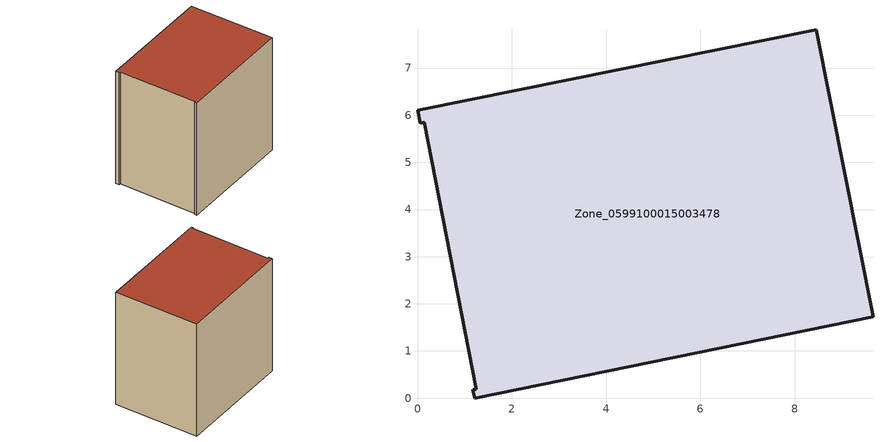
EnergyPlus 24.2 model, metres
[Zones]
Zone_0599100015003478
 floor ground (C_G): 0,6.11 8.46,7.81 9.66,1.72 1.21,0 1.18,0.18 1.24,0.19 0.15,5.85 0.06,5.83 z0.87
 wall outside (C_F): 8.46,7.81 0,6.11 0.06,5.83 0.15,5.85 1.24,0.19 1.18,0.18 1.21,0 9.66,1.72 8.46,7.81 z0.87:9.56
 roof outside (C_R): 1.18,0.18 1.21,0 9.66,1.72 8.46,7.81 0,6.11 0.06,5.83 0.15,5.85 1.24,0.19 z9.56
[BUILDING]
Pand.0599100015003478: North Axis=0; Terrain=City; Loads Convergence Tolerance Value=0.04; Temperature Convergence Tolerance Value=0.4; Solar Distribution=FullExterior; Maximum Number of Warmup Days=25; Minimum Number of Warmup Days=1
[Site:Location]
Rotterdam.The.Hague.AP_ZH_NLD Design_Conditions: Latitude=51.96; Longitude=4.45; Time Zone=1; Elevation=-4.5
[SITE:GROUNDTEMPERATURE:BUILDINGSURFACE]
18, 18, 18, 18, 18, 18, 18, 18, 18, 18, 18, 18
[MATERIAL] Thermal Absorptance=0.9; Solar Absorptance=0.7; Visible Absorptance=0.7
Name | Roughness | Thickness | Conductivity | Density | Specific Heat
G.TI.1965-1974 | MediumSmooth | 0.15 | 0.882353 | 540 | 1210
F.TI.1965-1974 | Rough | 0.3 | 0.697674 | 1920 | 840
R.TI.1965-1974 | MediumRough | 0.2 | 0.232558 | 1500 | 1000
[CONSTRUCTION]
C_G: G.TI.1965-1974
C_F: F.TI.1965-1974
C_R: R.TI.1965-1974
[ZONE]
Zone_0599100015003478: Type=1; Multiplier=1; Ceiling Height=Autocalculate; Volume=Autocalculate; Floor Area=autocalculate; Part of Total Floor Area=Yes
[ZONEINFILTRATION:DESIGNFLOWRATE]
Infil_Zone_0599100015003478: Zone or ZoneList or Space or SpaceList=Zone_0599100015003478; Schedule=AlwaysOn; Design Flow Rate Calculation Method=Flow/Area; Flow Rate per Floor Area=0.003; Constant Term Coefficient=1; Temperature Term Coefficient=0; Velocity Term Coefficient=0; Velocity Squared Term Coefficient=0
[HVACTEMPLATE:ZONE:IDEALLOADSAIRSYSTEM]
Zone_0599100015003478: Maximum Heating Supply Air Temperature=50; Minimum Cooling Supply Air Temperature=13; Maximum Heating Supply Air Humidity Ratio=0.0156; Minimum Cooling Supply Air Humidity Ratio=0.0077; Heating Limit=NoLimit; Cooling Limit=NoLimit; Dehumidification Control Type=ConstantSensibleHeatRatio; Cooling Sensible Heat Ratio=0.7; Dehumidification Setpoint=60; Humidification Control Type=None; Humidification Setpoint=30; Outdoor Air Method=None; Outdoor Air Flow Rate per Person=0.00944; Outdoor Air Flow Rate per Zone Floor Area=0; Outdoor Air Flow Rate per Zone=0; Demand Controlled Ventilation Type=None; Outdoor Air Economizer Type=NoEconomizer; Heat Recovery Type=None; Sensible Heat Recovery Effectiveness=0.7; Latent Heat Recovery Effectiveness=0.65
[ZONECONTROL:THERMOSTAT]
ThermostatControl_Zone_0599100015003478: Zone or ZoneList=Zone_0599100015003478; Control Type Schedule=DualSetpointControlType; Control 1=Thermostat_Zone_0599100015003478; Temperature Difference Between Cutout And Setpoint=0
[THERMOSTATSETPOINT:DUALSETPOINT]
Thermostat_Zone_0599100015003478: Heating Setpoint Temperature Schedule=HeatingSetpoint_Zone_0599100015003478; Cooling Setpoint Temperature Schedule=CoolingSetpoint_Zone_0599100015003478
[SCHEDULE:COMPACT]
HeatingSetpoint_Zone_0599100015003478: Through: 12/31, For: AllDays, Until: 24:00, 21
CoolingSetpoint_Zone_0599100015003478: Through: 12/31, For: AllDays, Until: 24:00, 24
DualSetpointControlType: Through: 12/31, For: AllDays, Until: 24:00, 4
AlwaysOn: Through: 12/31, For: AllDays, Until: 24:00, 1
